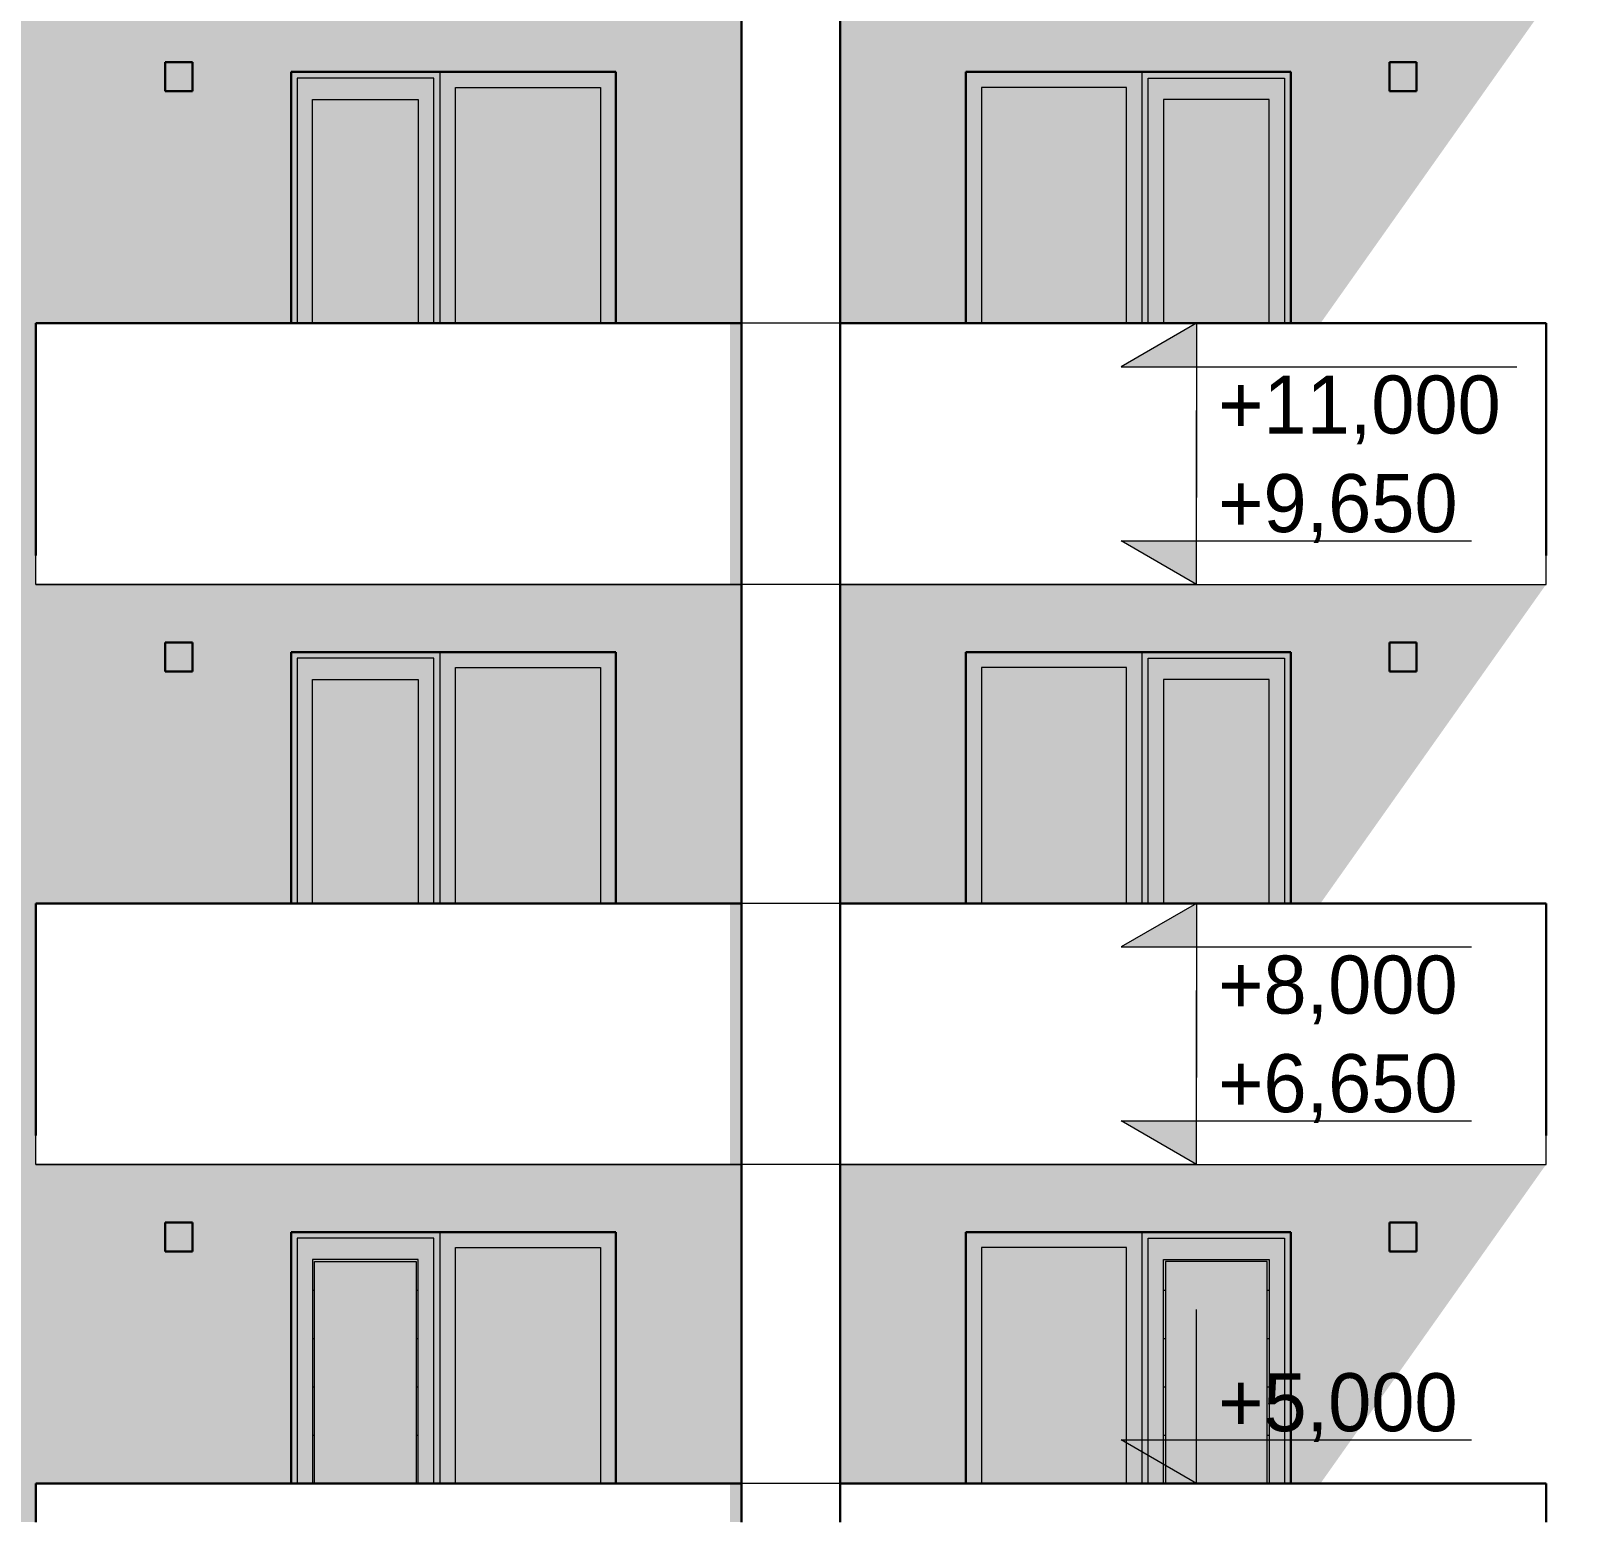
# Model space of a CAD drawing. Extents: x -73780 to 132552, y -11647 to 36957.
# Drawn here: x -61878 to -53893, y 4800 to 12512 of the extents above; entities that cross this region are included whole.
import ezdxf

# ---------------------------------------------------------------- set-up
doc = ezdxf.new("R2010")
doc.units = 0
doc.header["$MEASUREMENT"] = 0
for name, color, linetype, lineweight in [('0_Ном_пера__41', 7, 'Continuous', 30), ('0_Ном_пера__7', 7, 'Continuous', 5), ('Двери ArchiCAD_Ном_пера__1', 7, 'Continuous', 13), ('Двери ArchiCAD_Ном_пера__41', 7, 'Continuous', 30), ('Двери ArchiCAD_Ном_пера__7', 7, 'Continuous', 5), ('Интерьер- Перегородка_Ном_пера__41', 7, 'Continuous', 30), ('Интерьер- Перегородка_Ном_пера__7', 7, 'Continuous', 5), ('Окна ArchiCAD_Ном_пера__1', 7, 'Continuous', 13), ('Окна ArchiCAD_Ном_пера__41', 7, 'Continuous', 30), ('Окна ArchiCAD_Ном_пера__7', 7, 'Continuous', 5), ('перегородки_Ном_пера__7', 7, 'Continuous', 5), ('Перекрытия_Ном_пера__21', 7, 'Continuous', 20), ('Перекрытия_Ном_пера__7', 7, 'Continuous', 5)]:
    doc.layers.add(name, color=color, linetype=linetype, lineweight=lineweight)
doc.layers.add('0_Ном_пера__98', color=7, linetype='Continuous', lineweight=13, true_color=0x001f3e)
for name, color, linetype in [('Двери ArchiCAD', 7, 'Continuous'), ('Интерьер- Перегородка', 7, 'Continuous'), ('Окна ArchiCAD', 7, 'Continuous'), ('перегородки', 7, 'Continuous'), ('Перекрытия', 7, 'Continuous')]:
    doc.layers.add(name, color=color, linetype=linetype)
doc.styles.add('СГЕНЕРИР_СТИЛЬ_1', font='GOTHIC.TTF')
doc.styles.add('СГЕНЕРИР_СТИЛЬ_2', font='')
doc.styles.get('СГЕНЕРИР_СТИЛЬ_2').set_extended_font_data('Arial Unicode MS Кириллический')
doc.dimstyles.new('СГЕНЕРИР_СТИЛЬ__2', dxfattribs={"dimtxt": 300, "dimasz": 142.5, "dimexe": 0.18, "dimexo": 0, "dimgap": 0.09, "dimtad": 3, "dimdec": 0, "dimzin": 0, "dimdsep": 46, "dimtxsty": 'СГЕНЕРИР_СТИЛЬ_2', "dimblk": 'ARROWHEAD_6', "dimblk1": 'ARROWHEAD_6', "dimblk2": 'ARROWHEAD_6', "dimcen": 0.09, "dimclrd": 256, "dimclre": 256, "dimclrt": 256, "dimadec": 0, "dimazin": 0, "dimtfac": 1, "dimtdec": 4, "dimtmove": 0, "dimatfit": 3, "dimfxl": 0, "dimtolj": 1, "dimtzin": 0, "dimarcsym": 0})

# ---------------------------------------------------------------- blocks, each defined once
blk = doc.blocks.new('Элемент разреза_210', base_point=(-87179.4, 0))
at = {"layer": 'Окна ArchiCAD_Ном_пера__7', "linetype": 'Continuous'}
for points in [[(-59762.7, 6220), (-59682.7, 6220), (-58932.7, 6220), (-58852.7, 6220), (-58852.7, 6300), (-59762.7, 6300)], [(-59762.7, 6220), (-59762.7, 5000), (-59682.7, 5000), (-59682.7, 6220)], [(-58932.7, 6220), (-59682.7, 6220), (-59682.7, 5000), (-58932.7, 5000)], [(-58932.7, 6220), (-58932.7, 5000), (-58852.7, 5000), (-58852.7, 6220)]]:
    blk.add_hatch(color=256, dxfattribs=at).paths.add_polyline_path(points, flags=0)
at = {"layer": 'Окна ArchiCAD_Ном_пера__1', "linetype": 'Continuous'}
for p, q in [((-59682.7, 5000), (-59682.7, 6220)), ((-59682.7, 6220), (-58932.7, 6220)), ((-58932.7, 6220), (-58932.7, 5000))]:
    blk.add_line(p, q, dxfattribs=at)
at = {"layer": 'Окна ArchiCAD_Ном_пера__41', "linetype": 'Continuous'}
blk.add_line((-58852.7, 6300), (-58852.7, 5000), dxfattribs=at)
blk = doc.blocks.new('Элемент разреза_211', base_point=(-87179.4, 0))
at = {"layer": 'Окна ArchiCAD_Ном_пера__7', "linetype": 'Continuous'}
for points in [[(-56132.7, 6220), (-56132.7, 6300), (-57042.7, 6300), (-57042.7, 6220), (-56962.7, 6220), (-56212.7, 6220)], [(-57042.7, 5000), (-56962.7, 5000), (-56962.7, 6220), (-57042.7, 6220)], [(-56962.7, 6220), (-56962.7, 5000), (-56212.7, 5000), (-56212.7, 6220)], [(-56212.7, 5000), (-56132.7, 5000), (-56132.7, 6220), (-56212.7, 6220)]]:
    blk.add_hatch(color=256, dxfattribs=at).paths.add_polyline_path(points, flags=0)
at = {"layer": 'Окна ArchiCAD_Ном_пера__1', "linetype": 'Continuous'}
for p, q in [((-56962.7, 6220), (-56962.7, 5000)), ((-56212.7, 6220), (-56962.7, 6220)), ((-56212.7, 5000), (-56212.7, 6220))]:
    blk.add_line(p, q, dxfattribs=at)
at = {"layer": 'Окна ArchiCAD_Ном_пера__41', "linetype": 'Continuous'}
blk.add_line((-57042.7, 5000), (-57042.7, 6300), dxfattribs=at)
blk = doc.blocks.new('Элемент разреза_219', base_point=(-87179.4, 0))
at = {"layer": 'Окна ArchiCAD_Ном_пера__7', "linetype": 'Continuous'}
for points in [[(-59762.7, 9220), (-59682.7, 9220), (-58932.7, 9220), (-58852.7, 9220), (-58852.7, 9300), (-59762.7, 9300)], [(-59762.7, 9220), (-59762.7, 8000), (-59682.7, 8000), (-59682.7, 9220)], [(-58932.7, 9220), (-59682.7, 9220), (-59682.7, 8000), (-58932.7, 8000)], [(-58932.7, 9220), (-58932.7, 8000), (-58852.7, 8000), (-58852.7, 9220)]]:
    blk.add_hatch(color=256, dxfattribs=at).paths.add_polyline_path(points, flags=0)
at = {"layer": 'Окна ArchiCAD_Ном_пера__1', "linetype": 'Continuous'}
for p, q in [((-59682.7, 8000), (-59682.7, 9220)), ((-59682.7, 9220), (-58932.7, 9220)), ((-58932.7, 9220), (-58932.7, 8000))]:
    blk.add_line(p, q, dxfattribs=at)
at = {"layer": 'Окна ArchiCAD_Ном_пера__41', "linetype": 'Continuous'}
blk.add_line((-58852.7, 9300), (-58852.7, 8000), dxfattribs=at)
blk = doc.blocks.new('Элемент разреза_220', base_point=(-87179.4, 0))
at = {"layer": 'Окна ArchiCAD_Ном_пера__7', "linetype": 'Continuous'}
for points in [[(-56132.7, 9220), (-56132.7, 9300), (-57042.7, 9300), (-57042.7, 9220), (-56962.7, 9220), (-56212.7, 9220)], [(-57042.7, 8000), (-56962.7, 8000), (-56962.7, 9220), (-57042.7, 9220)], [(-56962.7, 9220), (-56962.7, 8000), (-56212.7, 8000), (-56212.7, 9220)], [(-56212.7, 8000), (-56132.7, 8000), (-56132.7, 9220), (-56212.7, 9220)]]:
    blk.add_hatch(color=256, dxfattribs=at).paths.add_polyline_path(points, flags=0)
at = {"layer": 'Окна ArchiCAD_Ном_пера__1', "linetype": 'Continuous'}
for p, q in [((-56962.7, 9220), (-56962.7, 8000)), ((-56212.7, 9220), (-56962.7, 9220)), ((-56212.7, 8000), (-56212.7, 9220))]:
    blk.add_line(p, q, dxfattribs=at)
at = {"layer": 'Окна ArchiCAD_Ном_пера__41', "linetype": 'Continuous'}
blk.add_line((-57042.7, 8000), (-57042.7, 9300), dxfattribs=at)
blk = doc.blocks.new('Элемент разреза_230', base_point=(-87179.4, 0))
at = {"layer": 'Окна ArchiCAD_Ном_пера__7', "linetype": 'Continuous'}
for points in [[(-59762.7, 12220), (-59682.7, 12220), (-58932.7, 12220), (-58852.7, 12220), (-58852.7, 12300), (-59762.7, 12300)], [(-59762.7, 12220), (-59762.7, 11000), (-59682.7, 11000), (-59682.7, 12220)], [(-58932.7, 12220), (-59682.7, 12220), (-59682.7, 11000), (-58932.7, 11000)], [(-58932.7, 12220), (-58932.7, 11000), (-58852.7, 11000), (-58852.7, 12220)]]:
    blk.add_hatch(color=256, dxfattribs=at).paths.add_polyline_path(points, flags=0)
at = {"layer": 'Окна ArchiCAD_Ном_пера__1', "linetype": 'Continuous'}
for p, q in [((-59682.7, 11000), (-59682.7, 12220)), ((-59682.7, 12220), (-58932.7, 12220)), ((-58932.7, 12220), (-58932.7, 11000))]:
    blk.add_line(p, q, dxfattribs=at)
at = {"layer": 'Окна ArchiCAD_Ном_пера__41', "linetype": 'Continuous'}
blk.add_line((-58852.7, 12300), (-58852.7, 11000), dxfattribs=at)
blk = doc.blocks.new('Элемент разреза_231', base_point=(-87179.4, 0))
at = {"layer": 'Окна ArchiCAD_Ном_пера__7', "linetype": 'Continuous'}
for points in [[(-56132.7, 12220), (-56132.7, 12300), (-57042.7, 12300), (-57042.7, 12220), (-56962.7, 12220), (-56212.7, 12220)], [(-57042.7, 11000), (-56962.7, 11000), (-56962.7, 12220), (-57042.7, 12220)], [(-56962.7, 12220), (-56962.7, 11000), (-56212.7, 11000), (-56212.7, 12220)], [(-56212.7, 11000), (-56132.7, 11000), (-56132.7, 12220), (-56212.7, 12220)]]:
    blk.add_hatch(color=256, dxfattribs=at).paths.add_polyline_path(points, flags=0)
at = {"layer": 'Окна ArchiCAD_Ном_пера__1', "linetype": 'Continuous'}
for p, q in [((-56962.7, 12220), (-56962.7, 11000)), ((-56212.7, 12220), (-56962.7, 12220)), ((-56212.7, 11000), (-56212.7, 12220))]:
    blk.add_line(p, q, dxfattribs=at)
at = {"layer": 'Окна ArchiCAD_Ном_пера__41', "linetype": 'Continuous'}
blk.add_line((-57042.7, 11000), (-57042.7, 12300), dxfattribs=at)
blk = doc.blocks.new('Элемент разреза_259', base_point=(-87179.4, 0))
at = {"layer": 'Двери ArchiCAD_Ном_пера__1', "linetype": 'Continuous'}
h = blk.add_hatch(dxfattribs=at)
h.set_pattern_fill('Настил_дощатый', color=256, style=0, pattern_type=2)
h.set_pattern_definition([(180, (-87179.35, 0), (0, 250), [])])
h.paths.add_polyline_path([(-60420.7, 6158), (-60420.7, 5000), (-60410.7, 5000), (-60410.7, 6148), (-59884.7, 6148), (-59884.7, 5000), (-59874.7, 5000), (-59874.7, 6158)], flags=0)
at = {"layer": 'Двери ArchiCAD_Ном_пера__7', "linetype": 'Continuous'}
for points in [[(-59762.7, 6300), (-60532.7, 6300), (-60532.7, 6268), (-60500.7, 6268), (-59794.7, 6268), (-59762.7, 6268)], [(-60532.7, 6268), (-60532.7, 5000), (-60500.7, 5000), (-60500.7, 6268)], [(-60500.7, 6268), (-60500.7, 6158), (-60420.7, 6158), (-59874.7, 6158), (-59794.7, 6158), (-59794.7, 6268)], [(-59794.7, 6268), (-59794.7, 5000), (-59762.7, 5000), (-59762.7, 6268)], [(-60500.7, 6158), (-60500.7, 5000), (-60420.7, 5000), (-60420.7, 6158)], [(-60420.7, 6158), (-60420.7, 5000), (-60410.7, 5000), (-60410.7, 6148), (-59884.7, 6148), (-59884.7, 5000), (-59874.7, 5000), (-59874.7, 6158)], [(-59874.7, 6158), (-59874.7, 5000), (-59794.7, 5000), (-59794.7, 6158)], [(-59884.7, 6148), (-60410.7, 6148), (-60410.7, 5000), (-59884.7, 5000)]]:
    blk.add_hatch(color=256, dxfattribs=at).paths.add_polyline_path(points, flags=0)
at = {"layer": 'Двери ArchiCAD_Ном_пера__1', "linetype": 'Continuous'}
for p, q in [((-60500.7, 6268), (-60500.7, 5000)), ((-59794.7, 6268), (-60500.7, 6268)), ((-59794.7, 5000), (-59794.7, 6268)), ((-59762.7, 6300), (-59762.7, 6268)), ((-59762.7, 6268), (-59762.7, 5000)), ((-59874.7, 6158), (-60420.7, 6158)), ((-60420.7, 6158), (-60420.7, 5000)), ((-59874.7, 5000), (-59874.7, 6158)), ((-60410.7, 5000), (-60410.7, 6148)), ((-60410.7, 6148), (-59884.7, 6148)), ((-59884.7, 6148), (-59884.7, 5000))]:
    blk.add_line(p, q, dxfattribs=at)
at = {"layer": 'Двери ArchiCAD_Ном_пера__41', "linetype": 'Continuous'}
blk.add_line((-60532.7, 6300), (-60532.7, 5000), dxfattribs=at)
blk = doc.blocks.new('Элемент разреза_260', base_point=(-87179.4, 0))
at = {"layer": 'Двери ArchiCAD_Ном_пера__1', "linetype": 'Continuous'}
h = blk.add_hatch(dxfattribs=at)
h.set_pattern_fill('Настил_дощатый', color=256, style=0, pattern_type=2)
h.set_pattern_definition([(-180, (-87179.35, -2e-11), (0, 250), [])])
h.paths.add_polyline_path([(-55474.7, 6158), (-56020.7, 6158), (-56020.7, 5000), (-56010.7, 5000), (-56010.7, 6148), (-55484.7, 6148), (-55484.7, 5000), (-55474.7, 5000)], flags=0)
at = {"layer": 'Двери ArchiCAD_Ном_пера__7', "linetype": 'Continuous'}
for points in [[(-56132.7, 6300), (-56132.7, 6268), (-56100.7, 6268), (-55394.7, 6268), (-55362.7, 6268), (-55362.7, 6300)], [(-56132.7, 6268), (-56132.7, 5000), (-56100.7, 5000), (-56100.7, 6268)], [(-55394.7, 6268), (-56100.7, 6268), (-56100.7, 6158), (-56020.7, 6158), (-55474.7, 6158), (-55394.7, 6158)], [(-55394.7, 5000), (-55362.7, 5000), (-55362.7, 6268), (-55394.7, 6268)], [(-56020.7, 6158), (-56100.7, 6158), (-56100.7, 5000), (-56020.7, 5000)], [(-55474.7, 6158), (-56020.7, 6158), (-56020.7, 5000), (-56010.7, 5000), (-56010.7, 6148), (-55484.7, 6148), (-55484.7, 5000), (-55474.7, 5000)], [(-55394.7, 6158), (-55474.7, 6158), (-55474.7, 5000), (-55394.7, 5000)], [(-55484.7, 6148), (-56010.7, 6148), (-56010.7, 5000), (-55484.7, 5000)]]:
    blk.add_hatch(color=256, dxfattribs=at).paths.add_polyline_path(points, flags=0)
at = {"layer": 'Двери ArchiCAD_Ном_пера__1', "linetype": 'Continuous'}
for p, q in [((-56132.7, 6300), (-56132.7, 6268)), ((-56132.7, 6268), (-56132.7, 5000)), ((-56100.7, 5000), (-56100.7, 6268)), ((-56100.7, 6268), (-55394.7, 6268)), ((-55394.7, 6268), (-55394.7, 5000)), ((-56020.7, 5000), (-56020.7, 6158)), ((-56020.7, 6158), (-55474.7, 6158)), ((-55474.7, 6158), (-55474.7, 5000)), ((-55484.7, 6148), (-56010.7, 6148)), ((-56010.7, 6148), (-56010.7, 5000)), ((-55484.7, 5000), (-55484.7, 6148))]:
    blk.add_line(p, q, dxfattribs=at)
at = {"layer": 'Двери ArchiCAD_Ном_пера__41', "linetype": 'Continuous'}
blk.add_line((-55362.7, 5000), (-55362.7, 6300), dxfattribs=at)
blk = doc.blocks.new('Элемент разреза_261', base_point=(-87179.4, 0))
at = {"layer": 'Двери ArchiCAD_Ном_пера__7', "linetype": 'Continuous'}
for points in [[(-59762.7, 9300), (-60532.7, 9300), (-60532.7, 9268), (-60500.7, 9268), (-59794.7, 9268), (-59762.7, 9268)], [(-60532.7, 8000), (-60500.7, 8000), (-60500.7, 9268), (-60532.7, 9268)], [(-60500.7, 9268), (-60500.7, 9158), (-60420.7, 9158), (-59874.7, 9158), (-59794.7, 9158), (-59794.7, 9268)], [(-59762.7, 9268), (-59794.7, 9268), (-59794.7, 8000), (-59762.7, 8000)], [(-60500.7, 8000), (-60420.7, 8000), (-60420.7, 9158), (-60500.7, 9158)], [(-59874.7, 9158), (-60420.7, 9158), (-60420.7, 8000), (-59874.7, 8000)], [(-59874.7, 8000), (-59794.7, 8000), (-59794.7, 9158), (-59874.7, 9158)]]:
    blk.add_hatch(color=256, dxfattribs=at).paths.add_polyline_path(points, flags=0)
at = {"layer": 'Двери ArchiCAD_Ном_пера__1', "linetype": 'Continuous'}
for p, q in [((-60500.7, 9268), (-60500.7, 8000)), ((-59794.7, 9268), (-60500.7, 9268)), ((-59794.7, 8000), (-59794.7, 9268)), ((-59762.7, 9300), (-59762.7, 9268)), ((-59762.7, 9268), (-59762.7, 8000)), ((-60420.7, 8000), (-60420.7, 9158)), ((-60420.7, 9158), (-59874.7, 9158)), ((-59874.7, 9158), (-59874.7, 8000))]:
    blk.add_line(p, q, dxfattribs=at)
at = {"layer": 'Двери ArchiCAD_Ном_пера__41', "linetype": 'Continuous'}
blk.add_line((-60532.7, 9300), (-60532.7, 8000), dxfattribs=at)
blk = doc.blocks.new('Элемент разреза_262', base_point=(-87179.4, 0))
at = {"layer": 'Двери ArchiCAD_Ном_пера__7', "linetype": 'Continuous'}
for points in [[(-56132.7, 9300), (-56132.7, 9268), (-56100.7, 9268), (-55394.7, 9268), (-55362.7, 9268), (-55362.7, 9300)], [(-56132.7, 9268), (-56132.7, 8000), (-56100.7, 8000), (-56100.7, 9268)], [(-55394.7, 9268), (-56100.7, 9268), (-56100.7, 9158), (-56020.7, 9158), (-55474.7, 9158), (-55394.7, 9158)], [(-55394.7, 9268), (-55394.7, 8000), (-55362.7, 8000), (-55362.7, 9268)], [(-56100.7, 8000), (-56020.7, 8000), (-56020.7, 9158), (-56100.7, 9158)], [(-56020.7, 9158), (-56020.7, 8000), (-55474.7, 8000), (-55474.7, 9158)], [(-55474.7, 9158), (-55474.7, 8000), (-55394.7, 8000), (-55394.7, 9158)]]:
    blk.add_hatch(color=256, dxfattribs=at).paths.add_polyline_path(points, flags=0)
at = {"layer": 'Двери ArchiCAD_Ном_пера__1', "linetype": 'Continuous'}
for p, q in [((-56132.7, 9300), (-56132.7, 9268)), ((-56132.7, 9268), (-56132.7, 8000)), ((-56100.7, 8000), (-56100.7, 9268)), ((-56100.7, 9268), (-55394.7, 9268)), ((-55394.7, 9268), (-55394.7, 8000)), ((-56020.7, 9158), (-56020.7, 8000)), ((-55474.7, 9158), (-56020.7, 9158)), ((-55474.7, 8000), (-55474.7, 9158))]:
    blk.add_line(p, q, dxfattribs=at)
at = {"layer": 'Двери ArchiCAD_Ном_пера__41', "linetype": 'Continuous'}
blk.add_line((-55362.7, 8000), (-55362.7, 9300), dxfattribs=at)
blk = doc.blocks.new('Элемент разреза_267', base_point=(-87179.4, 0))
at = {"layer": 'Двери ArchiCAD_Ном_пера__7', "linetype": 'Continuous'}
for points in [[(-59762.7, 12300), (-60532.7, 12300), (-60532.7, 12268), (-60500.7, 12268), (-59794.7, 12268), (-59762.7, 12268)], [(-60532.7, 11000), (-60500.7, 11000), (-60500.7, 12268), (-60532.7, 12268)], [(-60500.7, 12268), (-60500.7, 12158), (-60420.7, 12158), (-59874.7, 12158), (-59794.7, 12158), (-59794.7, 12268)], [(-59762.7, 12268), (-59794.7, 12268), (-59794.7, 11000), (-59762.7, 11000)], [(-60500.7, 11000), (-60420.7, 11000), (-60420.7, 12158), (-60500.7, 12158)], [(-59874.7, 12158), (-60420.7, 12158), (-60420.7, 11000), (-59874.7, 11000)], [(-59874.7, 11000), (-59794.7, 11000), (-59794.7, 12158), (-59874.7, 12158)]]:
    blk.add_hatch(color=256, dxfattribs=at).paths.add_polyline_path(points, flags=0)
at = {"layer": 'Двери ArchiCAD_Ном_пера__1', "linetype": 'Continuous'}
for p, q in [((-59762.7, 12300), (-59762.7, 12268)), ((-60500.7, 12268), (-60500.7, 11000)), ((-59794.7, 12268), (-60500.7, 12268)), ((-59794.7, 11000), (-59794.7, 12268)), ((-59762.7, 12268), (-59762.7, 11000)), ((-60420.7, 11000), (-60420.7, 12158)), ((-60420.7, 12158), (-59874.7, 12158)), ((-59874.7, 12158), (-59874.7, 11000))]:
    blk.add_line(p, q, dxfattribs=at)
at = {"layer": 'Двери ArchiCAD_Ном_пера__41', "linetype": 'Continuous'}
blk.add_line((-60532.7, 12300), (-60532.7, 11000), dxfattribs=at)
blk = doc.blocks.new('Элемент разреза_268', base_point=(-87179.4, 0))
at = {"layer": 'Двери ArchiCAD_Ном_пера__7', "linetype": 'Continuous'}
for points in [[(-56132.7, 12300), (-56132.7, 12268), (-56100.7, 12268), (-55394.7, 12268), (-55362.7, 12268), (-55362.7, 12300)], [(-56100.7, 12268), (-56132.7, 12268), (-56132.7, 11000), (-56100.7, 11000)], [(-55394.7, 12268), (-56100.7, 12268), (-56100.7, 12158), (-56020.7, 12158), (-55474.7, 12158), (-55394.7, 12158)], [(-55394.7, 12268), (-55394.7, 11000), (-55362.7, 11000), (-55362.7, 12268)], [(-56020.7, 12158), (-56100.7, 12158), (-56100.7, 11000), (-56020.7, 11000)], [(-56020.7, 12158), (-56020.7, 11000), (-55474.7, 11000), (-55474.7, 12158)], [(-55474.7, 12158), (-55474.7, 11000), (-55394.7, 11000), (-55394.7, 12158)]]:
    blk.add_hatch(color=256, dxfattribs=at).paths.add_polyline_path(points, flags=0)
at = {"layer": 'Двери ArchiCAD_Ном_пера__1', "linetype": 'Continuous'}
for p, q in [((-56132.7, 12300), (-56132.7, 12268)), ((-56132.7, 12268), (-56132.7, 11000)), ((-56100.7, 11000), (-56100.7, 12268)), ((-56100.7, 12268), (-55394.7, 12268)), ((-55394.7, 12268), (-55394.7, 11000)), ((-55474.7, 12158), (-56020.7, 12158)), ((-56020.7, 12158), (-56020.7, 11000)), ((-55474.7, 11000), (-55474.7, 12158))]:
    blk.add_line(p, q, dxfattribs=at)
at = {"layer": 'Двери ArchiCAD_Ном_пера__41', "linetype": 'Continuous'}
blk.add_line((-55362.7, 11000), (-55362.7, 12300), dxfattribs=at)
blk = doc.blocks.new('Элемент разреза_28', base_point=(-87179.4, 0))
at = {"layer": 'Перекрытия_Ном_пера__21', "linetype": 'Continuous'}
for p, q in [((-54042.7, 6650), (-54042.7, 6800)), ((-57692.7, 6650), (-54042.7, 6650))]:
    blk.add_line(p, q, dxfattribs=at)
blk = doc.blocks.new('Элемент разреза_31', base_point=(-87179.4, 0))
at = {"layer": 'Перекрытия_Ном_пера__7', "linetype": 'Continuous'}
blk.add_hatch(color=256, dxfattribs=at).paths.add_polyline_path([(-58262.7, 6800), (-58262.7, 6650), (-58202.7, 6650), (-58202.7, 6800)], flags=0)
at = {"layer": 'Перекрытия_Ном_пера__21', "linetype": 'Continuous'}
for q in [(-61852.7, 6800), (-58202.7, 6650)]:
    blk.add_line((-61852.7, 6650), q, dxfattribs=at)
blk = doc.blocks.new('Элемент разреза_33', base_point=(-87179.4, 0))
at = {"layer": 'Перекрытия_Ном_пера__7', "linetype": 'Continuous'}
blk.add_hatch(color=256, dxfattribs=at).paths.add_polyline_path([(-58262.7, 9800), (-58262.7, 9650), (-58202.7, 9650), (-58202.7, 9800)], flags=0)
at = {"layer": 'Перекрытия_Ном_пера__21', "linetype": 'Continuous'}
for q in [(-61852.7, 9800), (-58202.7, 9650)]:
    blk.add_line((-61852.7, 9650), q, dxfattribs=at)
blk = doc.blocks.new('Элемент разреза_36', base_point=(-87179.4, 0))
at = {"layer": 'Перекрытия_Ном_пера__21', "linetype": 'Continuous'}
for p, q in [((-54042.7, 9650), (-54042.7, 9800)), ((-57692.7, 9650), (-54042.7, 9650))]:
    blk.add_line(p, q, dxfattribs=at)
blk = doc.blocks.new('Элемент разреза_93', base_point=(-87179.4, 0))
at = {"layer": 'Интерьер- Перегородка_Ном_пера__7', "linetype": 'Continuous'}
h = blk.add_hatch(color=256, dxfattribs=at)
h.paths.add_polyline_path([(-62630.5, 6900), (-63054.8, 6300), (-62472.8, 6300), (-62472.8, 4800), (-61852.7, 4800), (-61852.7, 5000), (-60532.7, 5000), (-60532.7, 6300), (-58852.7, 6300), (-58852.7, 5000), (-58202.7, 5000), (-58202.7, 6650), (-61852.7, 6650), (-61852.7, 6800), (-61852.7, 6900)], flags=0)
h.paths.add_polyline_path([(-61182.7, 6350), (-61042.7, 6350), (-61042.7, 6200), (-61182.7, 6200)], flags=0)
blk.add_hatch(color=256, dxfattribs=at).paths.add_polyline_path([(-57692.7, 6650), (-57692.7, 5000), (-57562.7, 5000), (-57562.7, 6650)], flags=0)
h = blk.add_hatch(color=256, dxfattribs=at)
h.paths.add_polyline_path([(-57562.7, 5000), (-57042.7, 5000), (-57042.7, 6300), (-55362.7, 6300), (-55362.7, 5000), (-55209.5, 5000), (-54042.7, 6650), (-57562.7, 6650)], flags=0)
h.paths.add_polyline_path([(-54712.7, 6200), (-54852.7, 6200), (-54852.7, 6350), (-54712.7, 6350)], flags=0)
at = {"layer": 'Интерьер- Перегородка_Ном_пера__41', "linetype": 'Continuous'}
for p, q in [((-60532.7, 6300), (-58852.7, 6300)), ((-55362.7, 6300), (-57042.7, 6300))]:
    blk.add_line(p, q, dxfattribs=at)
blk = doc.blocks.new('Элемент разреза_95', base_point=(-87179.4, 0))
at = {"layer": '0_Ном_пера__41', "linetype": 'Continuous'}
for p, q in [((-58202.7, 4800), (-58202.7, 6900)), ((-57692.7, 4800), (-57692.7, 6900))]:
    blk.add_line(p, q, dxfattribs=at)
blk = doc.blocks.new('Элемент разреза_96', base_point=(-87179.4, 0))
at = {"layer": 'перегородки_Ном_пера__7', "linetype": 'Continuous'}
blk.add_hatch(color=256, dxfattribs=at).paths.add_polyline_path([(-54852.7, 6200), (-54712.7, 6200), (-54712.7, 6350), (-54852.7, 6350)], flags=0)
blk = doc.blocks.new('Элемент разреза_97', base_point=(-87179.4, 0))
at = {"layer": 'перегородки_Ном_пера__7', "linetype": 'Continuous'}
blk.add_hatch(color=256, dxfattribs=at).paths.add_polyline_path([(-61182.7, 6200), (-61042.7, 6200), (-61042.7, 6350), (-61182.7, 6350)], flags=0)
blk = doc.blocks.new('Элемент разреза_99', base_point=(-87179.4, 0))
at = {"layer": '0_Ном_пера__7', "linetype": 'Continuous'}
for points in [[(-58262.7, 4800), (-58202.7, 4800), (-58202.7, 5000), (-58262.7, 5000)], [(-61852.7, 3900), (-61852.7, 3800), (-58202.7, 3800), (-58202.7, 3900)]]:
    blk.add_hatch(color=256, dxfattribs=at).paths.add_polyline_path(points, flags=0)
at = {"layer": '0_Ном_пера__41', "linetype": 'Continuous'}
for p in [(-58202.7, 5000), (-61852.7, 4800)]:
    blk.add_line(p, (-61852.7, 5000), dxfattribs=at)
blk = doc.blocks.new('Элемент разреза_100', base_point=(-87179.4, 0))
at = {"layer": '0_Ном_пера__7', "linetype": 'Continuous'}
for points in [[(-57692.7, 3900), (-57692.7, 3800), (-57562.7, 3800), (-57562.7, 3900)], [(-54042.7, 3900), (-57562.7, 3900), (-57562.7, 3800), (-54042.7, 3800)]]:
    blk.add_hatch(color=256, dxfattribs=at).paths.add_polyline_path(points, flags=0)
at = {"layer": '0_Ном_пера__41', "linetype": 'Continuous'}
for p in [(-57692.7, 5000), (-54042.7, 4800)]:
    blk.add_line(p, (-54042.7, 5000), dxfattribs=at)
blk = doc.blocks.new('Элемент разреза_122', base_point=(-87179.4, 0))
at = {"layer": 'перегородки_Ном_пера__7', "linetype": 'Continuous'}
blk.add_hatch(color=256, dxfattribs=at).paths.add_polyline_path([(-54852.7, 9200), (-54712.7, 9200), (-54712.7, 9350), (-54852.7, 9350)], flags=0)
blk = doc.blocks.new('Элемент разреза_123', base_point=(-87179.4, 0))
at = {"layer": 'перегородки_Ном_пера__7', "linetype": 'Continuous'}
blk.add_hatch(color=256, dxfattribs=at).paths.add_polyline_path([(-61182.7, 9200), (-61042.7, 9200), (-61042.7, 9350), (-61182.7, 9350)], flags=0)
blk = doc.blocks.new('Элемент разреза_124', base_point=(-87179.4, 0))
at = {"layer": '0_Ном_пера__41', "linetype": 'Continuous'}
for p, q in [((-58202.7, 6900), (-58202.7, 9900)), ((-57692.7, 6900), (-57692.7, 9900))]:
    blk.add_line(p, q, dxfattribs=at)
blk = doc.blocks.new('Элемент разреза_126', base_point=(-87179.4, 0))
at = {"layer": 'Интерьер- Перегородка_Ном_пера__7', "linetype": 'Continuous'}
h = blk.add_hatch(color=256, dxfattribs=at)
h.paths.add_polyline_path([(-63352.7, 7528.7), (-62186, 7528.7), (-62630.5, 6900), (-61852.7, 6900), (-61852.7, 8000), (-60532.7, 8000), (-60532.7, 9300), (-58852.7, 9300), (-58852.7, 8000), (-58202.7, 8000), (-58202.7, 9650), (-61852.7, 9650), (-61852.7, 9800), (-61852.7, 9900), (-62630.5, 9900), (-63054.8, 9300), (-62472.8, 9300), (-62472.8, 7800), (-63352.7, 7800)], flags=0)
h.paths.add_polyline_path([(-61182.7, 9200), (-61182.7, 9350), (-61042.7, 9350), (-61042.7, 9200)], flags=0)
blk.add_hatch(color=256, dxfattribs=at).paths.add_polyline_path([(-57692.7, 8000), (-57562.7, 8000), (-57562.7, 9650), (-57692.7, 9650)], flags=0)
h = blk.add_hatch(color=256, dxfattribs=at)
h.paths.add_polyline_path([(-57562.7, 8000), (-57042.7, 8000), (-57042.7, 9300), (-55362.7, 9300), (-55362.7, 8000), (-55209.5, 8000), (-54042.7, 9650), (-57562.7, 9650)], flags=0)
h.paths.add_polyline_path([(-54852.7, 9350), (-54712.7, 9350), (-54712.7, 9200), (-54852.7, 9200)], flags=0)
at = {"layer": 'Интерьер- Перегородка_Ном_пера__41', "linetype": 'Continuous'}
for p, q in [((-60532.7, 9300), (-58852.7, 9300)), ((-55362.7, 9300), (-57042.7, 9300))]:
    blk.add_line(p, q, dxfattribs=at)
blk = doc.blocks.new('Элемент разреза_132', base_point=(-87179.4, 0))
at = {"layer": '0_Ном_пера__41', "linetype": 'Continuous'}
for p in [(-57692.7, 8000), (-54042.7, 6800)]:
    blk.add_line(p, (-54042.7, 8000), dxfattribs=at)
blk = doc.blocks.new('Элемент разреза_133', base_point=(-87179.4, 0))
at = {"layer": '0_Ном_пера__7', "linetype": 'Continuous'}
blk.add_hatch(color=256, dxfattribs=at).paths.add_polyline_path([(-58262.7, 6800), (-58202.7, 6800), (-58202.7, 6900), (-58202.7, 8000), (-58262.7, 8000)], flags=0)
at = {"layer": '0_Ном_пера__41', "linetype": 'Continuous'}
for p in [(-58202.7, 8000), (-61852.7, 6800)]:
    blk.add_line(p, (-61852.7, 8000), dxfattribs=at)
blk = doc.blocks.new('Элемент разреза_143', base_point=(-87179.4, 0))
at = {"layer": '0_Ном_пера__41', "linetype": 'Continuous'}
for p in [(-57692.7, 11000), (-54042.7, 9800)]:
    blk.add_line(p, (-54042.7, 11000), dxfattribs=at)
blk = doc.blocks.new('Элемент разреза_144', base_point=(-87179.4, 0))
at = {"layer": '0_Ном_пера__7', "linetype": 'Continuous'}
blk.add_hatch(color=256, dxfattribs=at).paths.add_polyline_path([(-58262.7, 9800), (-58202.7, 9800), (-58202.7, 9900), (-58202.7, 11000), (-58262.7, 11000)], flags=0)
at = {"layer": '0_Ном_пера__41', "linetype": 'Continuous'}
for p in [(-58202.7, 11000), (-61852.7, 9800)]:
    blk.add_line(p, (-61852.7, 11000), dxfattribs=at)
blk = doc.blocks.new('Элемент разреза_146', base_point=(-87179.4, 0))
at = {"layer": 'перегородки_Ном_пера__7', "linetype": 'Continuous'}
blk.add_hatch(color=256, dxfattribs=at).paths.add_polyline_path([(-61182.7, 12200), (-61042.7, 12200), (-61042.7, 12350), (-61182.7, 12350)], flags=0)
blk = doc.blocks.new('Элемент разреза_147', base_point=(-87179.4, 0))
at = {"layer": 'перегородки_Ном_пера__7', "linetype": 'Continuous'}
blk.add_hatch(color=256, dxfattribs=at).paths.add_polyline_path([(-54852.7, 12200), (-54712.7, 12200), (-54712.7, 12350), (-54852.7, 12350)], flags=0)
blk = doc.blocks.new('Элемент разреза_148', base_point=(-87179.4, 0))
at = {"layer": '0_Ном_пера__41', "linetype": 'Continuous'}
for p, q in [((-58202.7, 9900), (-58202.7, 12900)), ((-57692.7, 9900), (-57692.7, 12900))]:
    blk.add_line(p, q, dxfattribs=at)
blk = doc.blocks.new('Элемент разреза_150', base_point=(-87179.4, 0))
at = {"layer": 'Интерьер- Перегородка_Ном_пера__7', "linetype": 'Continuous'}
h = blk.add_hatch(color=256, dxfattribs=at)
h.paths.add_polyline_path([(-63352.7, 10528.7), (-62186, 10528.7), (-62630.5, 9900), (-61852.7, 9900), (-61852.7, 11000), (-60532.7, 11000), (-60532.7, 12300), (-58852.7, 12300), (-58852.7, 11000), (-58202.7, 11000), (-58202.7, 12650), (-61852.7, 12650), (-61852.7, 12800), (-61852.7, 12900), (-62630.5, 12900), (-63054.8, 12300), (-62472.8, 12300), (-62472.8, 10800), (-63352.7, 10800)], flags=0)
h.paths.add_polyline_path([(-61182.7, 12200), (-61182.7, 12350), (-61042.7, 12350), (-61042.7, 12200)], flags=0)
blk.add_hatch(color=256, dxfattribs=at).paths.add_polyline_path([(-57562.7, 12650), (-57692.7, 12650), (-57692.7, 11000), (-57562.7, 11000)], flags=0)
h = blk.add_hatch(color=256, dxfattribs=at)
h.paths.add_polyline_path([(-57562.7, 12650), (-57562.7, 11000), (-57042.7, 11000), (-57042.7, 12300), (-55362.7, 12300), (-55362.7, 11000), (-55209.5, 11000), (-54042.7, 12650)], flags=0)
h.paths.add_polyline_path([(-54852.7, 12350), (-54712.7, 12350), (-54712.7, 12200), (-54852.7, 12200)], flags=0)
at = {"layer": 'Интерьер- Перегородка_Ном_пера__41', "linetype": 'Continuous'}
for p, q in [((-60532.7, 12300), (-58852.7, 12300)), ((-55362.7, 12300), (-57042.7, 12300))]:
    blk.add_line(p, q, dxfattribs=at)
blk = doc.blocks.new('Элемент разреза_352', base_point=(-87179.4, 0))
at = {"layer": 'Окна ArchiCAD_Ном_пера__41', "linetype": 'Continuous'}
for p, q in [((-61182.7, 12200), (-61182.7, 12350)), ((-61182.7, 12350), (-61042.7, 12350)), ((-61042.7, 12350), (-61042.7, 12200)), ((-61042.7, 12200), (-61182.7, 12200))]:
    blk.add_line(p, q, dxfattribs=at)
blk = doc.blocks.new('Элемент разреза_353', base_point=(-87179.4, 0))
at = {"layer": 'Окна ArchiCAD_Ном_пера__41', "linetype": 'Continuous'}
for p, q in [((-54852.7, 12200), (-54852.7, 12350)), ((-54852.7, 12350), (-54712.7, 12350)), ((-54712.7, 12350), (-54712.7, 12200)), ((-54712.7, 12200), (-54852.7, 12200))]:
    blk.add_line(p, q, dxfattribs=at)
blk = doc.blocks.new('Элемент разреза_350', base_point=(-87179.4, 0))
at = {"layer": 'Окна ArchiCAD_Ном_пера__41', "linetype": 'Continuous'}
for p, q in [((-61182.7, 9200), (-61182.7, 9350)), ((-61182.7, 9350), (-61042.7, 9350)), ((-61042.7, 9350), (-61042.7, 9200)), ((-61042.7, 9200), (-61182.7, 9200))]:
    blk.add_line(p, q, dxfattribs=at)
blk = doc.blocks.new('Элемент разреза_351', base_point=(-87179.4, 0))
at = {"layer": 'Окна ArchiCAD_Ном_пера__41', "linetype": 'Continuous'}
for p, q in [((-54852.7, 9200), (-54852.7, 9350)), ((-54852.7, 9350), (-54712.7, 9350)), ((-54712.7, 9350), (-54712.7, 9200)), ((-54712.7, 9200), (-54852.7, 9200))]:
    blk.add_line(p, q, dxfattribs=at)
blk = doc.blocks.new('Элемент разреза_341', base_point=(-87179.4, 0))
at = {"layer": 'Окна ArchiCAD_Ном_пера__41', "linetype": 'Continuous'}
for p, q in [((-54852.7, 6350), (-54712.7, 6350)), ((-54852.7, 6200), (-54852.7, 6350)), ((-54712.7, 6350), (-54712.7, 6200)), ((-54712.7, 6200), (-54852.7, 6200))]:
    blk.add_line(p, q, dxfattribs=at)
blk = doc.blocks.new('Элемент разреза_340', base_point=(-87179.4, 0))
at = {"layer": 'Окна ArchiCAD_Ном_пера__41', "linetype": 'Continuous'}
for p, q in [((-61182.7, 6350), (-61042.7, 6350)), ((-61182.7, 6200), (-61182.7, 6350)), ((-61042.7, 6350), (-61042.7, 6200)), ((-61042.7, 6200), (-61182.7, 6200))]:
    blk.add_line(p, q, dxfattribs=at)
blk = doc.blocks.new('Линейный размер_1', base_point=(-55851.1, 5000))
at = {"layer": '0_Ном_пера__98', "linetype": 'Continuous'}
for points in [[(-55851.1, 11000), (-56240.3, 10775), (-55851.1, 10775)], [(-55851.1, 9650), (-56240.3, 9875), (-55851.1, 9875)], [(-55851.1, 8000), (-56240.3, 7775), (-55851.1, 7775)], [(-55851.1, 6650), (-56240.3, 6875), (-55851.1, 6875)], [(-55851.1, 5000), (-56240.3, 5225), (-55851.1, 5225)]]:
    blk.add_hatch(color=256, dxfattribs=at).paths.add_polyline_path(points, flags=0)
for p, q in [((-55851.1, 11000), (-61852.7, 11000)), ((-55851.1, 11000), (-56240.3, 10775)), ((-55851.1, 11000), (-55682.3, 11000)), ((-55851.1, 11000), (-55851.1, 10100)), ((-56240.3, 10775), (-55851.1, 10775)), ((-55851.1, 10775), (-54194.1, 10775)), ((-55851.1, 9650), (-55851.1, 10550)), ((-55851.1, 9650), (-56240.3, 9875)), ((-56240.3, 9875), (-55851.1, 9875)), ((-55851.1, 9875), (-54428.5, 9875)), ((-55851.1, 9650), (-61852.7, 9650)), ((-55851.1, 9650), (-55682.3, 9650)), ((-55851.1, 8000), (-61852.7, 8000)), ((-55851.1, 8000), (-56240.3, 7775)), ((-55851.1, 8000), (-55682.3, 8000)), ((-55851.1, 8000), (-55851.1, 7100)), ((-56240.3, 7775), (-55851.1, 7775)), ((-55851.1, 7775), (-54428.5, 7775)), ((-55851.1, 6650), (-55851.1, 7550)), ((-55851.1, 6650), (-56240.3, 6875)), ((-56240.3, 6875), (-55851.1, 6875)), ((-55851.1, 6875), (-54428.5, 6875)), ((-55851.1, 6650), (-61852.7, 6650)), ((-55851.1, 6650), (-55682.3, 6650)), ((-55851.1, 5000), (-55851.1, 5900)), ((-55851.1, 5000), (-56240.3, 5225)), ((-56240.3, 5225), (-55851.1, 5225)), ((-55851.1, 5225), (-54428.5, 5225)), ((-55851.1, 5000), (-61852.7, 5000)), ((-55851.1, 5000), (-55682.3, 5000))]:
    blk.add_line(p, q, dxfattribs=at)
at = {"layer": '0_Ном_пера__98', "char_height": 300, "attachment_point": 1, "style": 'СГЕНЕРИР_СТИЛЬ_1'}
for s, insert in [('{+11,000}', (-55738.6, 10730)), ('{+9,650}', (-55738.6, 10220)), ('{+8,000}', (-55738.6, 7730)), ('{+6,650}', (-55738.6, 7220)), ('{+5,000}', (-55738.6, 5570))]:
    blk.add_mtext(s, dxfattribs=dict(at, insert=insert))
blk = doc.blocks.new('*D437', base_point=(-87179.4, 0))
at = {"layer": '0_Ном_пера__98', "linetype": 'Continuous'}
for p, q in [((-41875.8, 5075), (-41725.8, 4925)), ((-41660.2, 5000), (-41941.5, 5000)), ((-41800.8, 3650), (-41800.8, 5000)), ((-41875.8, 3725), (-41725.8, 3575)), ((-41660.2, 3650), (-41941.5, 3650))]:
    blk.add_line(p, q, dxfattribs=at)
at = {"layer": '0_Ном_пера__98', "insert": (-41740.8, 3797), "char_height": 300, "attachment_point": 1, "rotation": 90, "style": 'СГЕНЕРИР_СТИЛЬ_1'}
blk.add_mtext('{1\xa0350}', dxfattribs=at)
blk = doc.blocks.new('ARROWHEAD_6')
at = {"linetype": 'Continuous'}
for p, q in [((0, 0), (-1, 0)), ((-0.5, -0.5), (0.5, 0.5))]:
    blk.add_line(p, q, dxfattribs=at)
blk = doc.blocks.new('*D438', base_point=(-87179.4, 0))
at = {"layer": '0_Ном_пера__98', "linetype": 'Continuous'}
for p, q in [((-41875.8, 6725), (-41725.8, 6575)), ((-41660.2, 6650), (-41941.5, 6650)), ((-41800.8, 5000), (-41800.8, 6650)), ((-41875.8, 5075), (-41725.8, 4925)), ((-41660.2, 5000), (-41941.5, 5000))]:
    blk.add_line(p, q, dxfattribs=at)
at = {"layer": '0_Ном_пера__98', "insert": (-41740.8, 5297), "char_height": 300, "attachment_point": 1, "rotation": 90, "style": 'СГЕНЕРИР_СТИЛЬ_1'}
blk.add_mtext('{1\xa0650}', dxfattribs=at)

msp = doc.modelspace()

# ---------------------------------------------------------------- block references
at = {"linetype": 'Continuous'}
msp.add_blockref('Линейный размер_1', (-55851.1, 5000), dxfattribs=at)
for name in ['Элемент разреза_148', 'Элемент разреза_144', 'Элемент разреза_143', 'Элемент разреза_124', 'Элемент разреза_133', 'Элемент разреза_132', 'Элемент разреза_95', 'Элемент разреза_99', 'Элемент разреза_100']:
    msp.add_blockref(name, (-87179.4, 0))
at = {"layer": 'Двери ArchiCAD'}
for name in ['Элемент разреза_267', 'Элемент разреза_268', 'Элемент разреза_261', 'Элемент разреза_262', 'Элемент разреза_259', 'Элемент разреза_260']:
    msp.add_blockref(name, (-87179.4, 0), dxfattribs=at)
at = {"layer": 'Интерьер- Перегородка'}
for name in ['Элемент разреза_150', 'Элемент разреза_126', 'Элемент разреза_93']:
    msp.add_blockref(name, (-87179.4, 0), dxfattribs=at)
at = {"layer": 'Окна ArchiCAD'}
for name in ['Элемент разреза_352', 'Элемент разреза_230', 'Элемент разреза_231', 'Элемент разреза_353', 'Элемент разреза_350', 'Элемент разреза_351', 'Элемент разреза_219', 'Элемент разреза_220', 'Элемент разреза_340', 'Элемент разреза_341', 'Элемент разреза_210', 'Элемент разреза_211']:
    msp.add_blockref(name, (-87179.4, 0), dxfattribs=at)
at = {"layer": 'перегородки'}
for name in ['Элемент разреза_146', 'Элемент разреза_147', 'Элемент разреза_123', 'Элемент разреза_122', 'Элемент разреза_97', 'Элемент разреза_96']:
    msp.add_blockref(name, (-87179.4, 0), dxfattribs=at)
at = {"layer": 'Перекрытия'}
for name in ['Элемент разреза_33', 'Элемент разреза_36', 'Элемент разреза_31', 'Элемент разреза_28']:
    msp.add_blockref(name, (-87179.4, 0), dxfattribs=at)

# ---------------------------------------------------------------- dimensions: what is measured, and where the dimension line sits
at = {"linetype": 'Continuous'}
for p1, p2, picture, middle in [((-54042.7, 5000), (102980.6, 6650), '*D438', (-41590.8, 5811.3)), ((-54042.7, 3650), (-54042.7, 5000), '*D437', (-41590.8, 4311.3))]:
    dim = msp.add_linear_dim(base=(-41800.8, 0), p1=p1, p2=p2, angle=90, dimstyle='СГЕНЕРИР_СТИЛЬ__2', dxfattribs=at)
    dim.commit()
    dim.dimension.update_dxf_attribs({"geometry": picture, "text_midpoint": middle})

doc.saveas('drawing.dxf')
